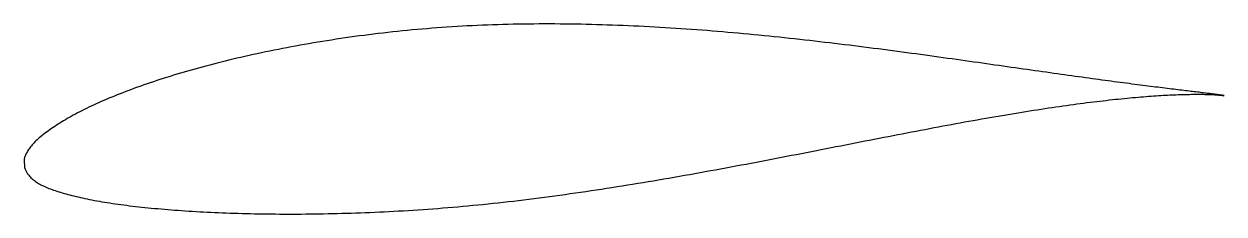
# Model space of a CAD drawing. Header units: metres. Extents: x -21.9 to 44.5, y -3.9 to 6.6.
import ezdxf

# ---------------------------------------------------------------- set-up
doc = ezdxf.new("R2010")
doc.units = ezdxf.units.M

msp = doc.modelspace()

# ---------------------------------------------------------------- linework, layer by layer
msp.add_lwpolyline([(44.507, 2.672), (44.505, 2.672), (44.501, 2.673), (44.495, 2.675), (44.486, 2.676), (44.474, 2.679), (44.46, 2.681), (44.444, 2.684), (44.424, 2.688), (44.403, 2.691), (44.378, 2.695), (44.351, 2.699), (44.322, 2.703), (44.29, 2.708), (44.256, 2.713), (44.219, 2.718), (44.179, 2.724), (44.137, 2.729), (44.092, 2.735), (44.045, 2.741), (43.996, 2.748), (43.943, 2.755), (43.889, 2.762), (43.832, 2.769), (43.772, 2.776), (43.71, 2.784), (43.645, 2.792), (43.578, 2.8), (43.508, 2.809), (43.436, 2.818), (43.361, 2.827), (43.284, 2.836), (43.205, 2.846), (43.123, 2.856), (43.038, 2.866), (42.951, 2.876), (42.862, 2.887), (42.77, 2.898), (42.676, 2.909), (42.58, 2.921), (42.481, 2.933), (42.379, 2.945), (42.275, 2.958), (42.169, 2.971), (42.061, 2.984), (41.95, 2.997), (41.836, 3.011), (41.721, 3.025), (41.603, 3.04), (41.482, 3.054), (41.36, 3.069), (41.235, 3.085), (41.107, 3.101), (40.978, 3.117), (40.846, 3.134), (40.711, 3.15), (40.575, 3.167), (40.436, 3.185), (40.295, 3.203), (40.152, 3.221), (40.007, 3.24), (39.859, 3.259), (39.709, 3.278), (39.557, 3.298), (39.403, 3.318), (39.246, 3.338), (39.088, 3.359), (38.927, 3.38), (38.764, 3.402), (38.599, 3.424), (38.432, 3.446), (38.263, 3.469), (38.091, 3.492), (37.918, 3.515), (37.742, 3.539), (37.565, 3.563), (37.385, 3.588), (37.204, 3.612), (37.02, 3.638), (36.834, 3.663), (36.647, 3.689), (36.457, 3.715), (36.266, 3.742), (36.073, 3.769), (35.877, 3.796), (35.68, 3.823), (35.481, 3.851), (35.28, 3.88), (35.077, 3.908), (34.872, 3.937), (34.666, 3.966), (34.457, 3.995), (34.247, 4.025), (34.035, 4.055), (33.822, 4.085), (33.606, 4.116), (33.389, 4.147), (33.17, 4.178), (32.95, 4.209), (32.727, 4.241), (32.503, 4.273), (32.278, 4.305), (32.051, 4.337), (31.822, 4.37), (31.591, 4.402), (31.359, 4.435), (31.126, 4.469), (30.891, 4.502), (30.654, 4.536), (30.416, 4.569), (30.176, 4.603), (29.935, 4.637), (29.693, 4.672), (29.449, 4.706), (29.204, 4.74), (28.957, 4.775), (28.709, 4.809), (28.459, 4.844), (28.209, 4.879), (27.956, 4.913), (27.703, 4.948), (27.449, 4.983), (27.193, 5.018), (26.935, 5.052), (26.677, 5.087), (26.418, 5.122), (26.157, 5.156), (25.895, 5.191), (25.632, 5.226), (25.368, 5.26), (25.103, 5.294), (24.837, 5.329), (24.569, 5.363), (24.301, 5.396), (24.032, 5.43), (23.762, 5.464), (23.49, 5.497), (23.218, 5.531), (22.945, 5.564), (22.671, 5.596), (22.396, 5.629), (22.12, 5.661), (21.844, 5.693), (21.567, 5.725), (21.289, 5.756), (21.01, 5.787), (20.73, 5.818), (20.45, 5.849), (20.168, 5.879), (19.887, 5.909), (19.604, 5.938), (19.321, 5.967), (19.038, 5.995), (18.753, 6.023), (18.469, 6.051), (18.183, 6.078), (17.897, 6.104), (17.611, 6.131), (17.324, 6.156), (17.037, 6.181), (16.749, 6.206), (16.461, 6.23), (16.173, 6.253), (15.884, 6.277), (15.594, 6.299), (15.305, 6.321), (15.015, 6.342), (14.725, 6.362), (14.435, 6.382), (14.144, 6.402), (13.853, 6.421), (13.562, 6.439), (13.271, 6.456), (12.98, 6.473), (12.688, 6.489), (12.397, 6.504), (12.105, 6.519), (11.814, 6.533), (11.522, 6.546), (11.231, 6.559), (10.939, 6.57), (10.647, 6.581), (10.356, 6.591), (10.065, 6.601), (9.773, 6.609), (9.482, 6.617), (9.191, 6.624), (8.9, 6.63), (8.61, 6.636), (8.319, 6.64), (8.029, 6.643), (7.74, 6.646), (7.45, 6.648), (7.161, 6.649), (6.872, 6.649), (6.583, 6.648), (6.295, 6.646), (6.008, 6.643), (5.72, 6.64), (5.433, 6.635), (5.147, 6.63), (4.861, 6.623), (4.576, 6.615), (4.291, 6.607), (4.007, 6.598), (3.723, 6.587), (3.44, 6.576), (3.158, 6.563), (2.876, 6.55), (2.595, 6.536), (2.315, 6.52), (2.035, 6.504), (1.756, 6.487), (1.478, 6.469), (1.2, 6.449), (0.924, 6.429), (0.648, 6.408), (0.373, 6.386), (0.099, 6.363), (-0.174, 6.339), (-0.446, 6.314), (-0.718, 6.288), (-0.988, 6.261), (-1.258, 6.233), (-1.526, 6.205), (-1.794, 6.175), (-2.06, 6.145), (-2.325, 6.114), (-2.59, 6.082), (-2.853, 6.049), (-3.115, 6.015), (-3.376, 5.981), (-3.636, 5.945), (-3.895, 5.909), (-4.152, 5.872), (-4.409, 5.835), (-4.664, 5.796), (-4.918, 5.757), (-5.17, 5.718), (-5.422, 5.677), (-5.672, 5.636), (-5.92, 5.595), (-6.168, 5.552), (-6.414, 5.51), (-6.659, 5.466), (-6.902, 5.422), (-7.144, 5.378), (-7.385, 5.332), (-7.624, 5.286), (-7.861, 5.24), (-8.098, 5.193), (-8.332, 5.145), (-8.566, 5.097), (-8.797, 5.048), (-9.027, 4.999), (-9.256, 4.949), (-9.483, 4.899), (-9.708, 4.848), (-9.932, 4.797), (-10.154, 4.745), (-10.375, 4.693), (-10.594, 4.64), (-10.811, 4.587), (-11.026, 4.533), (-11.24, 4.479), (-11.452, 4.425), (-11.662, 4.37), (-11.871, 4.314), (-12.078, 4.258), (-12.283, 4.202), (-12.486, 4.146), (-12.687, 4.089), (-12.887, 4.032), (-13.084, 3.975), (-13.28, 3.917), (-13.474, 3.859), (-13.666, 3.8), (-13.857, 3.742), (-14.045, 3.683), (-14.231, 3.624), (-14.416, 3.564), (-14.598, 3.505), (-14.778, 3.445), (-14.957, 3.385), (-15.133, 3.324), (-15.308, 3.264), (-15.48, 3.203), (-15.651, 3.142), (-15.819, 3.081), (-15.985, 3.02), (-16.149, 2.959), (-16.312, 2.897), (-16.472, 2.835), (-16.629, 2.774), (-16.785, 2.712), (-16.939, 2.65), (-17.09, 2.588), (-17.24, 2.526), (-17.387, 2.463), (-17.532, 2.401), (-17.675, 2.339), (-17.815, 2.276), (-17.954, 2.213), (-18.09, 2.151), (-18.224, 2.088), (-18.355, 2.026), (-18.485, 1.963), (-18.612, 1.9), (-18.737, 1.837), (-18.859, 1.774), (-18.98, 1.711), (-19.098, 1.649), (-19.214, 1.586), (-19.327, 1.523), (-19.438, 1.461), (-19.547, 1.398), (-19.653, 1.336), (-19.757, 1.274), (-19.859, 1.212), (-19.958, 1.151), (-20.055, 1.089), (-20.15, 1.029), (-20.242, 0.968), (-20.332, 0.908), (-20.42, 0.848), (-20.505, 0.788), (-20.587, 0.729), (-20.668, 0.671), (-20.746, 0.612), (-20.821, 0.554), (-20.894, 0.497), (-20.965, 0.44), (-21.033, 0.383), (-21.099, 0.327), (-21.162, 0.271), (-21.223, 0.215), (-21.281, 0.159), (-21.337, 0.104), (-21.391, 0.049), (-21.442, -0.005), (-21.49, -0.059), (-21.536, -0.113), (-21.58, -0.167), (-21.621, -0.22), (-21.659, -0.272), (-21.695, -0.324), (-21.729, -0.376), (-21.76, -0.427), (-21.789, -0.477), (-21.815, -0.526), (-21.839, -0.574), (-21.86, -0.621), (-21.879, -0.666), (-21.895, -0.71), (-21.909, -0.751), (-21.921, -0.79), (-21.93, -0.824), (-21.937, -0.854), (-21.942, -0.877), (-21.945, -0.891), (-21.921, -1.316), (-21.92, -1.319), (-21.915, -1.329), (-21.908, -1.345), (-21.898, -1.369), (-21.884, -1.401), (-21.868, -1.439), (-21.849, -1.48), (-21.827, -1.524), (-21.803, -1.568), (-21.776, -1.613), (-21.747, -1.658), (-21.715, -1.703), (-21.681, -1.748), (-21.644, -1.792), (-21.605, -1.835), (-21.563, -1.878), (-21.519, -1.92), (-21.472, -1.961), (-21.423, -2.002), (-21.371, -2.042), (-21.317, -2.081), (-21.26, -2.12), (-21.201, -2.158), (-21.14, -2.195), (-21.076, -2.232), (-21.01, -2.268), (-20.941, -2.303), (-20.87, -2.338), (-20.796, -2.372), (-20.72, -2.405), (-20.641, -2.438), (-20.561, -2.471), (-20.477, -2.503), (-20.391, -2.534), (-20.303, -2.565), (-20.213, -2.596), (-20.12, -2.627), (-20.025, -2.657), (-19.927, -2.688), (-19.827, -2.717), (-19.724, -2.747), (-19.619, -2.777), (-19.512, -2.806), (-19.403, -2.835), (-19.291, -2.864), (-19.177, -2.893), (-19.06, -2.921), (-18.941, -2.949), (-18.82, -2.977), (-18.697, -3.004), (-18.571, -3.032), (-18.443, -3.058), (-18.313, -3.085), (-18.18, -3.111), (-18.045, -3.137), (-17.909, -3.162), (-17.769, -3.187), (-17.628, -3.211), (-17.484, -3.235), (-17.339, -3.258), (-17.191, -3.282), (-17.041, -3.304), (-16.888, -3.327), (-16.734, -3.348), (-16.578, -3.37), (-16.419, -3.391), (-16.258, -3.412), (-16.095, -3.432), (-15.93, -3.452), (-15.763, -3.471), (-15.594, -3.49), (-15.423, -3.509), (-15.25, -3.527), (-15.075, -3.545), (-14.898, -3.563), (-14.719, -3.58), (-14.538, -3.597), (-14.355, -3.613), (-14.17, -3.629), (-13.983, -3.644), (-13.794, -3.659), (-13.603, -3.674), (-13.411, -3.688), (-13.216, -3.702), (-13.02, -3.715), (-12.821, -3.728), (-12.621, -3.741), (-12.419, -3.753), (-12.216, -3.764), (-12.01, -3.775), (-11.803, -3.786), (-11.594, -3.796), (-11.383, -3.806), (-11.171, -3.815), (-10.957, -3.824), (-10.741, -3.833), (-10.524, -3.841), (-10.304, -3.848), (-10.084, -3.855), (-9.861, -3.861), (-9.637, -3.867), (-9.412, -3.872), (-9.184, -3.877), (-8.956, -3.881), (-8.726, -3.885), (-8.494, -3.888), (-8.261, -3.89), (-8.026, -3.892), (-7.79, -3.894), (-7.552, -3.895), (-7.313, -3.895), (-7.073, -3.895), (-6.831, -3.894), (-6.588, -3.893), (-6.343, -3.891), (-6.097, -3.888), (-5.85, -3.885), (-5.602, -3.881), (-5.352, -3.877), (-5.101, -3.872), (-4.849, -3.867), (-4.595, -3.861), (-4.341, -3.854), (-4.085, -3.847), (-3.828, -3.84), (-3.57, -3.831), (-3.311, -3.822), (-3.05, -3.812), (-2.789, -3.802), (-2.526, -3.791), (-2.263, -3.779), (-1.998, -3.766), (-1.733, -3.753), (-1.467, -3.739), (-1.199, -3.725), (-0.931, -3.709), (-0.662, -3.693), (-0.392, -3.676), (-0.121, -3.659), (0.151, -3.64), (0.424, -3.621), (0.697, -3.601), (0.971, -3.58), (1.246, -3.558), (1.522, -3.536), (1.798, -3.513), (2.076, -3.489), (2.353, -3.464), (2.632, -3.438), (2.911, -3.412), (3.191, -3.384), (3.471, -3.357), (3.752, -3.328), (4.033, -3.298), (4.315, -3.268), (4.597, -3.237), (4.88, -3.205), (5.164, -3.172), (5.447, -3.138), (5.731, -3.104), (6.016, -3.07), (6.301, -3.034), (6.586, -2.998), (6.872, -2.96), (7.158, -2.923), (7.444, -2.884), (7.731, -2.845), (8.018, -2.805), (8.304, -2.765), (8.592, -2.724), (8.879, -2.683), (9.167, -2.64), (9.454, -2.598), (9.742, -2.554), (10.03, -2.51), (10.318, -2.466), (10.606, -2.421), (10.894, -2.376), (11.182, -2.33), (11.47, -2.283), (11.759, -2.236), (12.047, -2.189), (12.335, -2.141), (12.622, -2.093), (12.91, -2.045), (13.198, -1.996), (13.485, -1.946), (13.772, -1.897), (14.06, -1.847), (14.346, -1.796), (14.633, -1.746), (14.919, -1.695), (15.206, -1.644), (15.491, -1.592), (15.777, -1.541), (16.062, -1.489), (16.347, -1.437), (16.631, -1.384), (16.915, -1.332), (17.198, -1.279), (17.482, -1.226), (17.764, -1.173), (18.046, -1.12), (18.328, -1.067), (18.609, -1.013), (18.889, -0.96), (19.169, -0.907), (19.449, -0.853), (19.727, -0.799), (20.006, -0.745), (20.283, -0.692), (20.56, -0.638), (20.836, -0.584), (21.111, -0.53), (21.386, -0.476), (21.659, -0.423), (21.932, -0.37), (22.205, -0.316), (22.476, -0.263), (22.747, -0.21), (23.016, -0.157), (23.285, -0.104), (23.553, -0.051), (23.82, 0.001), (24.086, 0.054), (24.352, 0.106), (24.616, 0.158), (24.879, 0.209), (25.141, 0.26), (25.402, 0.311), (25.662, 0.362), (25.921, 0.413), (26.179, 0.463), (26.436, 0.512), (26.691, 0.562), (26.946, 0.611), (27.199, 0.66), (27.451, 0.708), (27.702, 0.756), (27.952, 0.803), (28.2, 0.851), (28.448, 0.897), (28.693, 0.943), (28.938, 0.989), (29.181, 1.034), (29.423, 1.079), (29.664, 1.123), (29.903, 1.167), (30.141, 1.211), (30.377, 1.253), (30.613, 1.296), (30.846, 1.337), (31.078, 1.379), (31.309, 1.419), (31.538, 1.459), (31.766, 1.499), (31.992, 1.538), (32.216, 1.576), (32.439, 1.614), (32.661, 1.651), (32.881, 1.687), (33.099, 1.723), (33.315, 1.758), (33.53, 1.793), (33.744, 1.827), (33.955, 1.86), (34.165, 1.893), (34.373, 1.925), (34.58, 1.956), (34.784, 1.987), (34.987, 2.017), (35.189, 2.047), (35.388, 2.076), (35.586, 2.104), (35.782, 2.132), (35.975, 2.159), (36.168, 2.185), (36.358, 2.211), (36.546, 2.236), (36.733, 2.26), (36.917, 2.284), (37.1, 2.307), (37.281, 2.329), (37.459, 2.351), (37.636, 2.372), (37.811, 2.392), (37.984, 2.412), (38.155, 2.432), (38.324, 2.45), (38.49, 2.468), (38.655, 2.486), (38.818, 2.502), (38.979, 2.518), (39.137, 2.534), (39.294, 2.549), (39.448, 2.563), (39.6, 2.577), (39.75, 2.59), (39.898, 2.602), (40.044, 2.614), (40.188, 2.626), (40.329, 2.636), (40.469, 2.647), (40.606, 2.656), (40.741, 2.665), (40.873, 2.674), (41.004, 2.682), (41.132, 2.69), (41.258, 2.697), (41.382, 2.703), (41.503, 2.709), (41.622, 2.715), (41.739, 2.72), (41.853, 2.725), (41.966, 2.729), (42.076, 2.733), (42.183, 2.736), (42.289, 2.739), (42.391, 2.741), (42.492, 2.744), (42.59, 2.745), (42.686, 2.747), (42.779, 2.748), (42.87, 2.749), (42.959, 2.749), (43.045, 2.749), (43.129, 2.749), (43.211, 2.748), (43.29, 2.747), (43.366, 2.746), (43.44, 2.745), (43.512, 2.743), (43.581, 2.742), (43.648, 2.74), (43.712, 2.737), (43.774, 2.735), (43.834, 2.732), (43.891, 2.73), (43.945, 2.727), (43.997, 2.724), (44.046, 2.721), (44.093, 2.718), (44.138, 2.715), (44.18, 2.711), (44.219, 2.708), (44.256, 2.705), (44.291, 2.701), (44.322, 2.698), (44.352, 2.695), (44.378, 2.692), (44.403, 2.689), (44.424, 2.686), (44.444, 2.683), (44.46, 2.681), (44.474, 2.678), (44.486, 2.676), (44.495, 2.675), (44.501, 2.673), (44.505, 2.672), (44.507, 2.672)], close=True)

doc.saveas('drawing.dxf')
